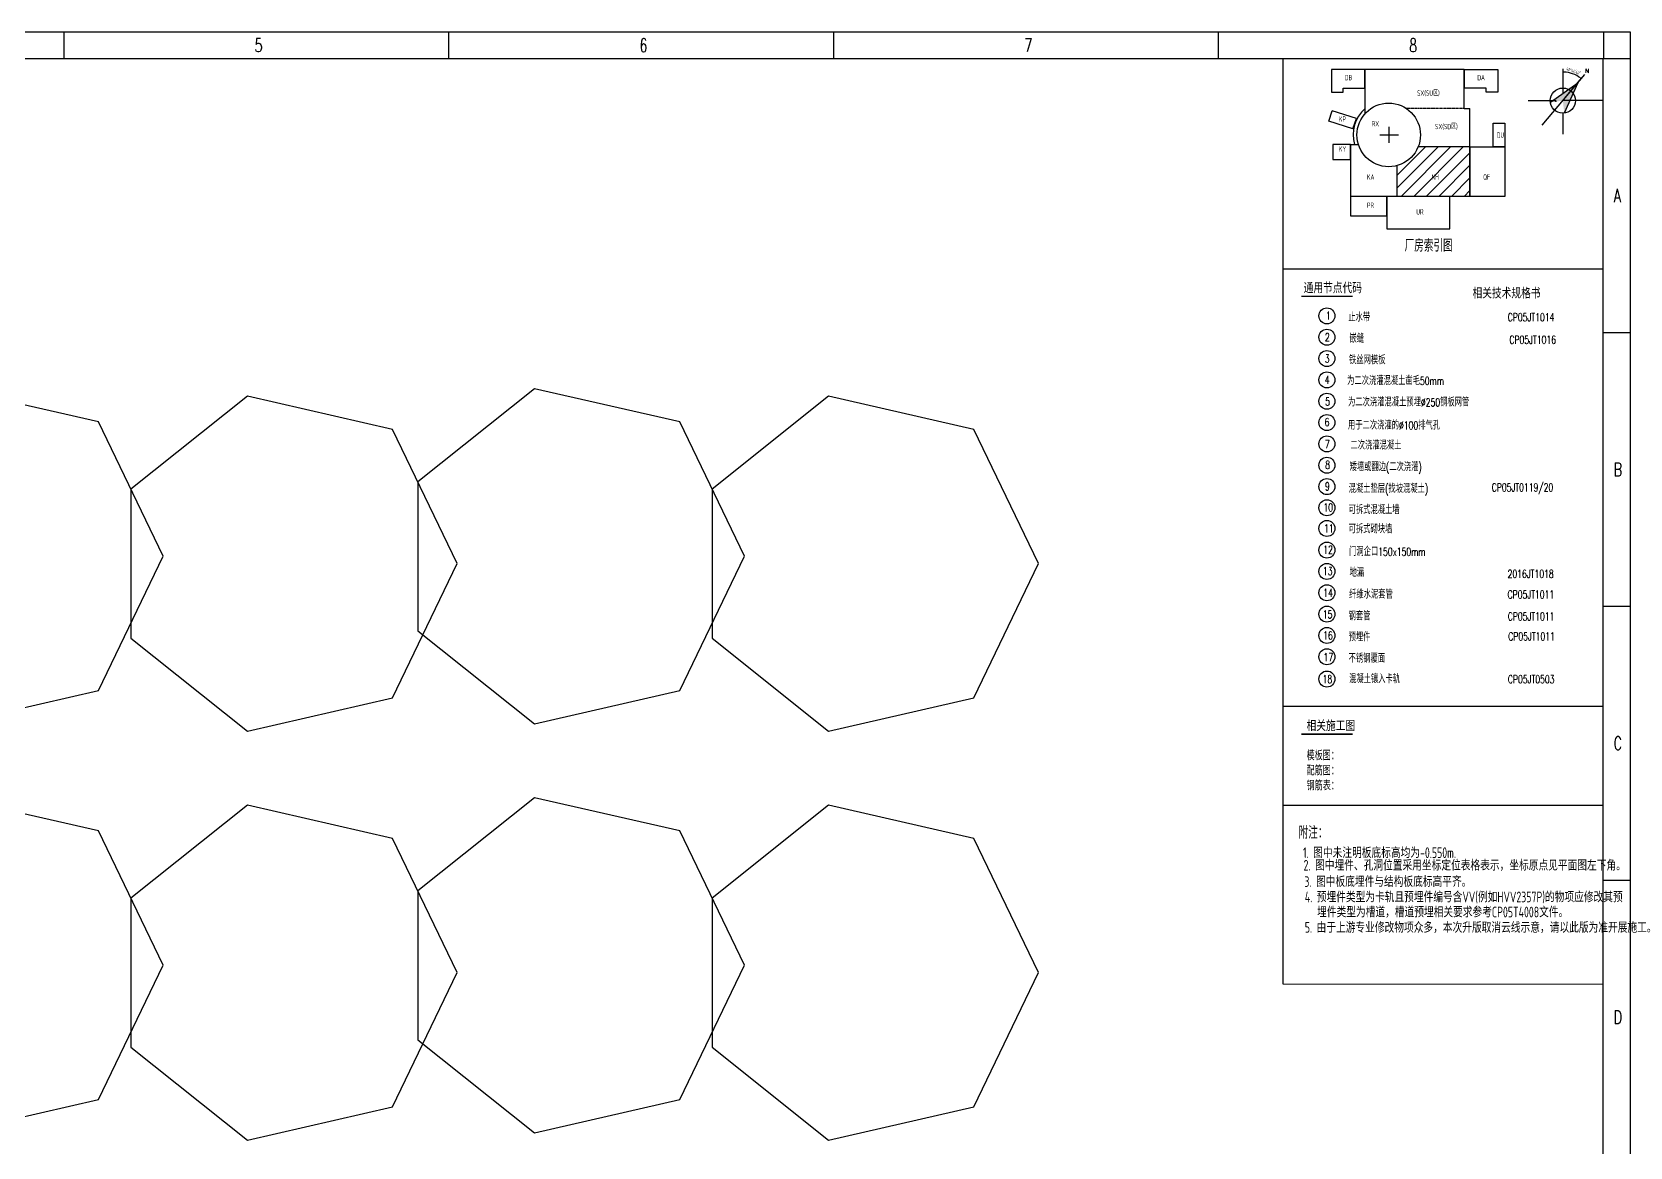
# Model space of a CAD drawing. Extents: x -383207 to 558143, y -95136 to 11777.
# Drawn here: x -177579 to -132660, y -61619 to -30277 of the extents above; entities that cross this region are included whole.
import ezdxf
from ezdxf.enums import TextEntityAlignment as Align

# ---------------------------------------------------------------- set-up
doc = ezdxf.new("R2010")
doc.units = 0
doc.linetypes.add('CENTER', pattern=[50.8, 31.75, -6.35, 6.35, -6.35])
doc.layers.get('0').update_dxf_attribs({"linetype": 'CONTINUOUS'})
for name, color, linetype in [('0S-HOLE', 1, 'CONTINUOUS'), ('B版云线202106', 2, 'CONTINUOUS'), ('C77(文本)', 7, 'CONTINUOUS'), ('DIM', 3, 'CONTINUOUS'), ('NHFVVP_CenterLine', 4, 'CONTINUOUS'), ('TEXT', 4, 'CONTINUOUS'), ('中心线', 2, 'CENTER'), ('缩略图', 4, 'CONTINUOUS')]:
    doc.layers.add(name, color=color, linetype=linetype)
doc.styles.add('ACP1000普通样式', font='tssdeng.shx', dxfattribs={"width": 0.7, "bigfont": 'tssdchn.shx'})
doc.styles.add('HZ', font='TXT.shx', dxfattribs={"width": 0.7, "bigfont": 'hz.shx'})
doc.styles.add('HZbine', font='txt_____.ttf', dxfattribs={"width": 0.7, "bigfont": 'HZTXT'})
doc.styles.add('ROMANT', font='ROMANT.shx', dxfattribs={"width": 0.618, "height": 450, "bigfont": 'ochinese.shx'})
doc.styles.add('S1', font='tssdeng.shx', dxfattribs={"width": 0.7, "bigfont": 'tssdchn.shx'})
doc.styles.add('TSSD_Dimension', font='Tssdeng.shx', dxfattribs={"width": 0.7, "bigfont": 'tssdchn.shx'})
doc.styles.add('TSSD_Label', font='tssdeng.shx', dxfattribs={"width": 0.7, "bigfont": 'hztxt.shx'})

# ---------------------------------------------------------------- blocks, each defined once
blk = doc.blocks.new('_ClosedBlank')
at = {"color": 0}
blk.add_lwpolyline([(0, 0, 0, 0.658, 0), (-2.5, 0, 0.658, 0.658, 0)], format="xyseb", dxfattribs=at)
blk = doc.blocks.new('A$C5E8E3E41')
at = {"layer": 'DIM'}
blk.add_line((160, -2794), (1787, -851), dxfattribs=at)
blk.add_arc((0, -2986), 2685, 52.20852, 87.86565, dxfattribs=at)
at = {"layer": '缩略图'}
for p, q in [((0, 0), (0, -2316)), ((-1925, -5287), (2050, -536)), ((-3235, -2986), (-671, -2986)), ((3695, -2985), (0, -2986)), ((0, -4168), (0, -6137))]:
    blk.add_line(p, q, dxfattribs=at)
blk.add_lwpolyline([(-1172, -3135), (1408, -1304), (135, -4160)], dxfattribs=at)
blk.add_circle((0, -2986), 1181, dxfattribs=at)
blk.add_point((-669, -3033), dxfattribs=at)
blk.add_point((-669, -3033), dxfattribs=at)
for points in [[(0, -2986), (-1172, -3135), (1408, -1304)], [(135, -4160), (1408, -1304), (0, -2986)]]:
    blk.add_solid(points, dxfattribs=at)
at = {"layer": 'DIM', "xscale": 100, "yscale": 100, "zscale": 100}
for p, rotation in [((0, -301), 178.9328260940947), ((1723, -927), 321.1413489768363)]:
    blk.add_blockref('_ClosedBlank', p, dxfattribs=dict(at, rotation=rotation))
at = {"layer": 'DIM', "color": 7, "insert": (1004, -222), "char_height": 300, "attachment_point": 5, "rotation": 340.03709, "style": 'TSSD_Dimension'}
blk.add_mtext('\\A1;40°44\'40"', dxfattribs=at)
at = {"layer": '缩略图', "style": 'ROMANT'}
blk.add_text('N', height=400, dxfattribs=at).set_placement((2099, -395))
blk = doc.blocks.new('A$C3CC76250')
at = {"layer": 'TEXT', "lineweight": 30}
h = blk.add_hatch(dxfattribs=at)
h.set_pattern_fill('ANSI31', color=256, scale=3000, style=0)
h.set_pattern_definition([(45, (-770190, -402651), (-6735.19, 6735.19), [])])
h.paths.add_polyline_path([(1880, 0), (1880, -2491, -0.375525), (4213, -2205), (7459, -2205), (7459, 0)])
h.paths.add_polyline_path([(4726, -1554), (6007, -1554), (6007, -1104), (4726, -1104)], flags=24)
h = blk.add_hatch(dxfattribs=at)
h.set_pattern_fill('ANSI31', color=5, scale=4000, style=0)
h.set_pattern_definition([(45, (-510316.34, 2095162.27), (-353.55339, 353.55339), [])])
h.paths.add_polyline_path([(7781, -4361), (4861, -4361, -0.231141), (3690, -5401), (3690, -7140), (7781, -7140)])
h.paths.add_polyline_path([(5553, -6236), (5965, -6236), (5965, -5872), (5553, -5872)], flags=24)
at = {"linetype": 'CENTER', "ltscale": 0.3}
blk.add_line((7459, -2205), (4213, -2205), dxfattribs=at)
at = {"layer": '中心线'}
for p, q in [((3210, -3227), (3210, -4134)), ((2709, -3682), (3757, -3682))]:
    blk.add_line(p, q, dxfattribs=at)
at = {"layer": '缩略图'}
for p, q in [((7459, 0), (1880, 0)), ((1880, -2491), (1880, 0)), ((7459, -2205), (7459, 0)), ((-152, -2905), (39, -2319)), ((1397, -2765), (39, -2319)), ((7459, -2205), (7781, -2205)), ((7781, -7140), (7781, -2205)), ((1202, -3349), (-152, -2905)), ((1202, -3349), (1397, -2765)), ((1068, -4221), (1068, -7140)), ((1068, -4221), (1509, -4221)), ((7781, -4361), (4861, -4361)), ((3690, -7140), (3690, -5401)), ((3690, -7140), (1068, -7140)), ((7781, -7140), (3690, -7140))]:
    blk.add_line(p, q, dxfattribs=at)
for points in [[(0, -1281), (651, -1281), (651, -1050), (1862, -1050), (1862, 0), (0, 0), (0, -1281)], [(9339, -1281), (8688, -1281), (8688, -1050), (7477, -1050), (7477, 0), (9339, 0), (9339, -1281)], [(1068, -7147), (1068, -8239), (3097, -8239), (3097, -7147), (1068, -7147)]]:
    blk.add_lwpolyline(points, dxfattribs=at)
for points in [[(9083, -4354), (9083, -3017), (9748, -3017), (9748, -4354)], [(1057, -4221), (77, -4221), (77, -5061), (1057, -5061)], [(7788, -4361), (9748, -4361), (9748, -7140), (7788, -7140)], [(3105, -8953), (6654, -8953), (6654, -7147), (3105, -7147)]]:
    blk.add_lwpolyline(points, close=True, dxfattribs=at)
blk.add_circle((3210, -3682), 1785, dxfattribs=at)
blk.add_arc((3210, -3682), 1995, 131.81448, 195.67471, dxfattribs=at)
at = {"layer": 'TEXT', "color": 7, "lineweight": 30, "xscale": 0.6000000000000001, "yscale": 0.6000000000000001, "zscale": 0.6000000000000001}
blk.add_blockref('A$C5E8E3E41', (13001, 36), dxfattribs=at)
at = {"color": 0, "linetype": 'ByBlock', "style": 'TSSD_Label', "width": 0.7}
for s, p in [('DB', (748, -610)), ('DA', (8191, -610)), ('KP', (411, -2945)), ('RX', (2258, -3207)), ('DU', (9291, -3840)), ('KY', (411, -4620)), ('KA', (1987, -6198)), ('NH', (5613, -6198)), ('QF', (8525, -6198)), ('PR', (1987, -7785)), ('UR', (4761, -8162))]:
    blk.add_text(s, height=300, dxfattribs=at).set_placement(p)
at = {"linetype": 'ByBlock', "style": 'TSSD_Label', "width": 0.7}
for s, p in [('SX(SU区)', (4801, -1479)), ('SX(SD区)', (5813, -3361))]:
    blk.add_text(s, height=300, dxfattribs=at).set_placement(p)
blk = doc.blocks.new('A$C4f303797')
at = {"layer": 'TEXT', "color": 7, "lineweight": 30, "xscale": 0.5, "yscale": 0.5, "zscale": 0.5}
blk.add_blockref('A$C3CC76250', (76, 4477), dxfattribs=at)
at = {"layer": 'C77(文本)', "color": 0, "style": 'S1', "width": 0.7}
blk.add_text('厂房索引图', height=350, dxfattribs=at).set_placement((2130, -751), align=Align.BOTTOM_LEFT)
blk = doc.blocks.new('A$Cc6a5050b')
at = {"layer": 'NHFVVP_CenterLine', "ltscale": 10}
blk.add_blockref('A$C4f303797', (-7851, -5335), dxfattribs=at)
blk = doc.blocks.new('A$Ce1f04ecb')
at = {"layer": 'B版云线202106', "xscale": 0.5, "yscale": 0.5, "zscale": 0.5}
blk.add_blockref('A$Cc6a5050b', (-286, -226), dxfattribs=at)

msp = doc.modelspace()

# ---------------------------------------------------------------- linework, layer by layer
at = {"color": 4, "flags": 128}
for points in [[(-221834.7, -30277.5), (-132659.7, -30277.5)], [(-176687.7, -30277.5), (-176687.7, -31027.5)], [(-165869.7, -30277.5), (-165869.7, -31027.5)], [(-155051.7, -30277.5), (-155051.7, -31027.5)], [(-144233.7, -30277.5), (-144233.7, -31027.5)], [(-133409.7, -30277.5), (-133409.7, -31027.5)], [(-132659.7, -30277.5), (-132659.7, -93352.5)], [(-133409.7, -31027.5), (-132659.7, -31027.5)], [(-133409.7, -38724.4), (-132659.7, -38724.4)], [(-133409.7, -46421.2), (-132659.7, -46421.2)], [(-133409.7, -54118.1), (-132659.7, -54118.1)]]:
    msp.add_lwpolyline(points, dxfattribs=at)
for points in [[(-221834.7, -30277.5), (-132659.7, -30277.5), (-132659.7, -93352.5), (-221834.7, -93352.5)], [(-173890.9, -45014.5), (-175708.4, -41240.3), (-179792.4, -40308.2), (-183067.5, -42920), (-183067.5, -47109), (-179792.4, -49720.8), (-175708.4, -48788.6)], [(-157555, -45014.5), (-159372.6, -41240.3), (-163456.5, -40308.2), (-166731.6, -42920), (-166731.6, -47109), (-163456.5, -49720.8), (-159372.6, -48788.6)], [(-165623.1, -45221.9), (-167440.6, -41447.8), (-171524.6, -40515.6), (-174799.7, -43127.4), (-174799.7, -47316.4), (-171524.6, -49928.2), (-167440.6, -48996.1)], [(-149287.2, -45221.9), (-151104.8, -41447.8), (-155188.7, -40515.6), (-158463.8, -43127.4), (-158463.8, -47316.4), (-155188.7, -49928.2), (-151104.8, -48996.1)], [(-173890.9, -56509.9), (-175708.4, -52735.7), (-179792.4, -51803.6), (-183067.5, -54415.4), (-183067.5, -58604.4), (-179792.4, -61216.2), (-175708.4, -60284)], [(-165623.1, -56717.3), (-167440.6, -52943.1), (-171524.6, -52011), (-174799.7, -54622.8), (-174799.7, -58811.8), (-171524.6, -61423.6), (-167440.6, -60491.4)], [(-157555, -56509.9), (-159372.6, -52735.7), (-163456.5, -51803.6), (-166731.6, -54415.4), (-166731.6, -58604.4), (-163456.5, -61216.2), (-159372.6, -60284)], [(-149287.2, -56717.3), (-151104.8, -52943.1), (-155188.7, -52011), (-158463.8, -54622.8), (-158463.8, -58811.8), (-155188.7, -61423.6), (-151104.8, -60491.4)]]:
    msp.add_lwpolyline(points, close=True)
at = {"color": 4, "const_width": 37.5}
msp.add_lwpolyline([(-219959.7, -31027.5), (-133415.7, -31027.5), (-133415.7, -92602.5), (-219959.7, -92602.5)], close=True, dxfattribs=at)
at = {"layer": 'C77(文本)', "color": 4}
for p, q in [((-141515.7, -31027.5), (-133415.7, -31027.5)), ((-133415.7, -52239.2), (-133415.7, -31027.5)), ((-133408.5, -49240), (-142415.7, -49240)), ((-133407.7, -52019.4), (-142415.7, -52019.4))]:
    msp.add_line(p, q, dxfattribs=at)
at = {"layer": 'C77(文本)', "const_width": 45}
for points in [[(-141902.6, -37708.9), (-140456.7, -37708.9)], [(-141902.6, -50015), (-140456.7, -50015)]]:
    msp.add_lwpolyline(points, dxfattribs=at)
at = {"layer": 'TEXT'}
for centre in [(-141179.4, -38256.9), (-141179.4, -38856.9), (-141179.4, -39456.9), (-141179.4, -40056.9), (-141179.4, -40656.9), (-141179.4, -41256.9), (-141179.4, -41856.9), (-141179.4, -42456.9), (-141179.4, -43056.9), (-141179.4, -43650.1), (-141179.4, -44231.5), (-141179.4, -44840.6), (-141179.4, -45440.6), (-141179.4, -46040.6), (-141179.4, -46640.6), (-141179.4, -47240.6), (-141179.4, -47840.2), (-141179.4, -48465.1)]:
    msp.add_circle(centre, 225, dxfattribs=at)
at = {"layer": '缩略图'}
msp.add_line((-142415.7, -36933.8), (-133415.7, -36933.8), dxfattribs=at)
for points, const_width in [([(-142415.7, -57041.5), (-142415.7, -31027.5)], 40), ([(-142415.7, -57041.5), (-133415.7, -57041.5)], 36)]:
    msp.add_lwpolyline(points, dxfattribs=dict(at, const_width=const_width))

# ---------------------------------------------------------------- block references
at = {"layer": '0S-HOLE', "xscale": 2, "yscale": 2, "zscale": 2}
msp.add_blockref('A$Ce1f04ecb', (-132701.9, -30020.2), dxfattribs=at)

# ---------------------------------------------------------------- texts
at = {"color": 4, "style": 'HZbine', "width": 0.7}
for s, p in [('5', (-171322.6, -30840)), ('6', (-160504.6, -30840)), ('7', (-149686.6, -30840)), ('8', (-138868.6, -30840)), ('A', (-133120.6, -35064)), ('B', (-133120.6, -42760.8)), ('C', (-133120.6, -50457.7)), ('D', (-133120.6, -58154.6))]:
    msp.add_text(s, height=375, dxfattribs=at).set_placement(p)
at = {"layer": 'C77(文本)', "style": 'S1', "width": 0.7}
for s, height, p in [('通用节点代码', 300, (-141833.6, -37621.5)), ('相关施工图', 300, (-141752, -49927.6)), ('附注：', 350, (-141974.1, -52953.3))]:
    msp.add_text(s, height=height, dxfattribs=at).set_placement(p)
at = {"layer": 'C77(文本)', "color": 4, "style": 'S1', "width": 0.7}
for s, p in [('模板图：', (-141752.4, -50747.3)), ('配筋图：', (-141752.4, -51169.5)), ('钢筋表：', (-141752.4, -51591.9))]:
    msp.add_text(s, height=250, dxfattribs=at).set_placement(p)
at = {"layer": 'TEXT', "style": 'HZ', "width": 0.7}
for s, height, p in [('相关技术规格书', 300, (-137087.7, -37769.9)), ('1', 225, (-141212.9, -38360.2)), ('止水带', 225, (-140579.5, -38417.4)), ('CP05JT1014', 225, (-136096.4, -38407.4)), ('2', 225, (-141236.1, -38968.5)), ('嵌缝', 225, (-140545.6, -39009.9)), ('CP05JT1016', 225, (-136050.1, -39042.2)), ('3', 225, (-141239.4, -39572.5)), ('铁丝网模板', 225, (-140558.5, -39612.6)), ('4', 225, (-141237.5, -40164.1)), (' 为二次浇灌混凝土凿毛50mm', 225, (-140751.8, -40197)), ('5', 225, (-141228.8, -40776)), ('为二次浇灌混凝土预埋%%C250钢板网管', 225, (-140585.3, -40800.3)), ('6', 225, (-141244.4, -41354.9)), ('用于二次浇灌的%%c100排气孔', 225, (-140587.4, -41450.2)), ('7', 225, (-141235.5, -41976.4)), ('二次浇灌混凝土', 225, (-140518.1, -42011.6)), ('8', 225, (-141229.3, -42554.8)), ('矮墙或翻边(二次浇灌)', 225, (-140543.7, -42618.6)), ('9', 225, (-141233.4, -43161.1)), ('混凝土垫层(找坡混凝土)', 225, (-140569.4, -43228)), ('CP05JT0119/20', 225, (-136546.1, -43191.7)), ('10', 225, (-141278.2, -43755.4)), ('可拆式混凝土墙', 225, (-140569.4, -43823.3)), ('11', 225, (-141260.1, -44343.1)), ('可拆式砌块墙', 225, (-140569.4, -44365.2)), ('12', 225, (-141281.2, -44943.4)), ('门洞企口150x150mm', 225, (-140556.6, -44999.9)), ('13', 225, (-141290, -45543.6)), ('地漏', 225, (-140543.7, -45587.8)), ('2016JT1018', 225, (-136101, -45620)), ('14', 225, (-141280.7, -46154.6)), ('纤维水泥套管', 225, (-140556.6, -46199.8)), ('CP05JT1011', 225, (-136101, -46201.8)), ('15', 225, (-141294.9, -46759.2)), ('钢套管', 225, (-140569.4, -46811.9)), ('CP05JT1011', 225, (-136095.6, -46817.8)), ('16', 225, (-141284.7, -47351.5)), ('预埋件', 225, (-140569.4, -47401.7)), ('CP05JT1011', 225, (-136082.5, -47379.5)), ('17', 225, (-141275.5, -47963.3)), ('不锈钢覆面', 225, (-140569.4, -48001.3)), ('18', 225, (-141302.1, -48579.4)), ('混凝土镶入卡轨', 225, (-140556.6, -48578.8)), ('CP05JT0503', 225, (-136092.4, -48584.3))]:
    msp.add_text(s, height=height, dxfattribs=at).set_placement(p)
at = {"layer": 'TEXT', "color": 1, "style": 'ACP1000普通样式', "width": 0.7}
msp.add_text('1. 图中未注明板底标高均为-0.550m.', height=300, dxfattribs=at).set_placement((-141852, -53496.1))
for s, p in [('2. 图中埋件、孔洞位置采用坐标定位表格表示，坐标原点见平面图左下角。', (-141836.2, -53939.4)), ('3. 图中板底埋件与结构板底标高平齐。', (-141813.8, -54397.7)), ('4. 预埋件类型为卡轨且预埋件编号含VV(例如HVV2357P)的物项应修改其预', (-141802.2, -54830.4)), ('埋件类型为槽道，槽道预埋相关要求参考CP05T4008文件。', (-141455, -55253.5)), ('5. 由于上游专业修改物项众多，本次升版取消云线示意，请以此版为准开展施工。', (-141802.2, -55687.2))]:
    msp.add_text(s, height=300, dxfattribs=at).set_placement(p, align=Align.BOTTOM_LEFT)

doc.saveas('drawing.dxf')
